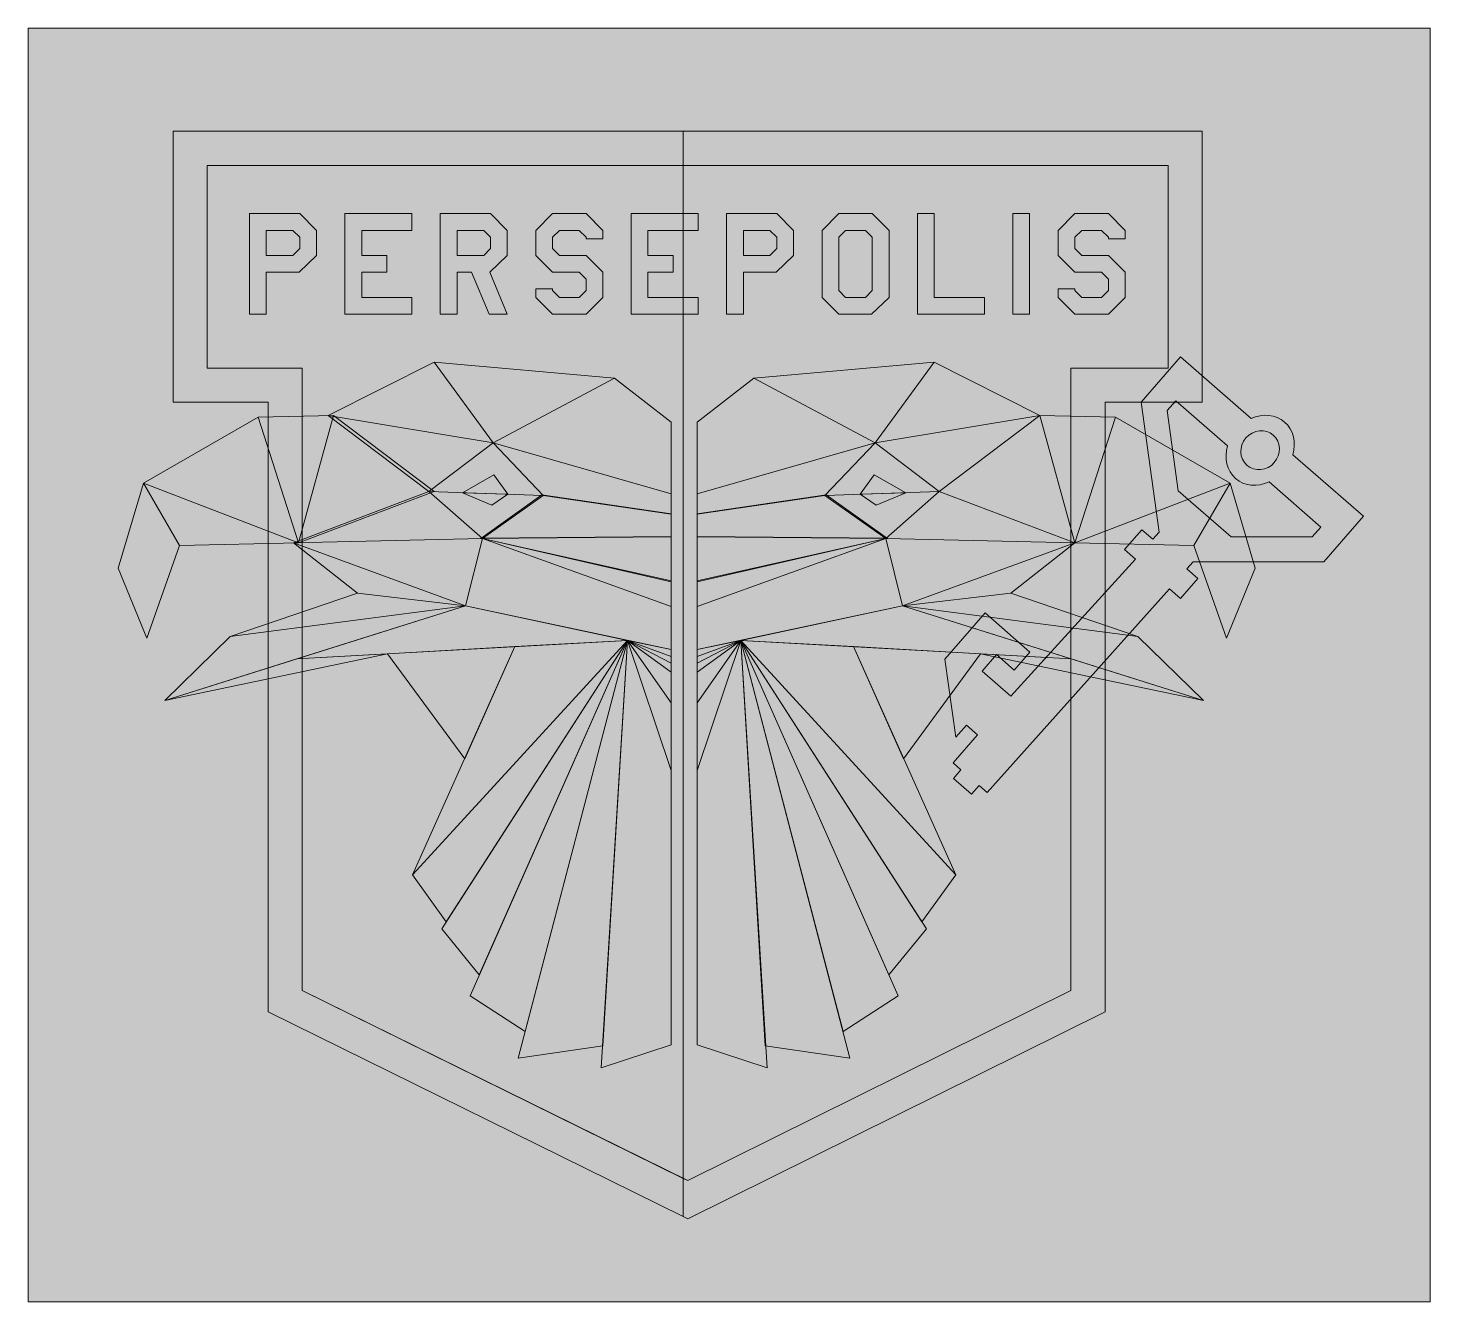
# Model space of a CAD drawing. Header units: inches. Extents: x 21 to 187, y -221 to -71.
import ezdxf

# ---------------------------------------------------------------- set-up
doc = ezdxf.new("R2010")
doc.units = ezdxf.units.IN
doc.header["$MEASUREMENT"] = 0
doc.layers.add('Ebene 1', color=7, linetype='Continuous')

# ---------------------------------------------------------------- blocks, each defined once
blk = doc.blocks.new('block 2')
at = {"layer": 'Ebene 1', "lineweight": 0}
for points in [[(55.06, -97.58), (53, -99.56), (49.12, -99.56), (49.12, -104.51), (47.14, -104.51), (47.14, -92.63), (53.08, -92.63), (55.06, -94.61), (55.06, -97.58)], [(66.35, -104.51), (58.43, -104.51), (58.43, -92.63), (66.35, -92.63), (66.35, -94.61), (60.41, -94.61), (60.41, -97.58), (63.38, -97.58), (63.38, -99.56), (60.41, -99.56), (60.41, -102.53), (66.35, -102.53), (66.35, -104.51)], [(77.63, -97.58), (75.57, -99.56), (77.63, -104.51), (75.48, -104.51), (73.38, -99.56), (71.69, -99.56), (71.69, -104.51), (69.71, -104.51), (69.71, -92.63), (75.65, -92.63), (77.63, -94.61), (77.63, -97.58)], [(88.92, -102.53), (86.94, -104.51), (82.98, -104.51), (81, -102.53), (81, -101.54), (82.98, -101.54), (82.98, -101.72), (83.79, -102.53), (86.13, -102.53), (86.94, -101.72), (86.94, -100.37), (86.13, -99.56), (82.98, -99.56), (81, -97.58), (81, -94.61), (82.98, -92.63), (86.94, -92.63), (88.92, -94.61), (88.92, -95.6), (86.94, -95.6), (86.94, -95.42), (86.13, -94.61), (83.79, -94.61), (82.98, -95.42), (82.98, -96.77), (83.79, -97.58), (86.94, -97.58), (88.92, -99.56), (88.92, -102.53)], [(100.21, -104.51), (92.29, -104.51), (92.29, -92.63), (100.21, -92.63), (100.21, -94.61), (94.27, -94.61), (94.27, -97.58), (97.24, -97.58), (97.24, -99.56), (94.27, -99.56), (94.27, -102.53), (100.21, -102.53), (100.21, -104.51)], [(111.49, -97.58), (109.43, -99.56), (105.55, -99.56), (105.55, -104.51), (103.57, -104.51), (103.57, -92.63), (109.51, -92.63), (111.49, -94.61), (111.49, -97.58)], [(122.78, -102.53), (120.72, -104.51), (116.84, -104.51), (114.86, -102.53), (114.86, -94.61), (116.84, -92.63), (120.8, -92.63), (122.78, -94.61), (122.78, -102.53)], [(134.07, -104.51), (126.15, -104.51), (126.15, -92.63), (128.13, -92.63), (128.13, -102.53), (134.07, -102.53), (134.07, -104.51)], [(139.41, -104.51), (137.43, -104.51), (137.43, -92.63), (139.41, -92.63), (139.41, -104.51)], [(150.7, -102.53), (148.72, -104.51), (144.76, -104.51), (142.78, -102.53), (142.78, -101.54), (144.76, -101.54), (144.76, -101.72), (145.57, -102.53), (147.91, -102.53), (148.72, -101.72), (148.72, -100.37), (147.91, -99.56), (144.76, -99.56), (142.78, -97.58), (142.78, -94.61), (144.76, -92.63), (148.72, -92.63), (150.7, -94.61), (150.7, -95.6), (148.72, -95.6), (148.72, -95.42), (147.91, -94.61), (145.57, -94.61), (144.76, -95.42), (144.76, -96.77), (145.57, -97.58), (148.72, -97.58), (150.7, -99.56), (150.7, -102.53)], [(53.08, -96.77), (53.08, -95.42), (52.27, -94.61), (49.12, -94.61), (49.12, -97.58), (52.27, -97.58), (53.08, -96.77)], [(75.65, -96.77), (75.65, -95.42), (74.84, -94.61), (71.69, -94.61), (71.69, -97.58), (74.84, -97.58), (75.65, -96.77)], [(109.51, -96.77), (109.51, -95.42), (108.7, -94.61), (105.55, -94.61), (105.55, -97.58), (108.7, -97.58), (109.51, -96.77)], [(120.8, -101.72), (120.8, -95.42), (119.99, -94.61), (117.65, -94.61), (116.84, -95.42), (116.84, -101.72), (117.65, -102.53), (119.99, -102.53), (120.8, -101.72)]]:
    blk.add_lwpolyline(points, dxfattribs=at)
blk = doc.blocks.new('block 3')
at = {"layer": 'Ebene 1', "true_color": 0xbe1f2d}
h = blk.add_hatch(color=22, dxfattribs=at)
h.dxf.hatch_style = 2
h.paths.add_polyline_path([(53.38, -184.48), (53.38, -110.9), (42.15, -110.9), (42.15, -86.93), (98.45, -86.93), (98.45, -82.88), (38.11, -82.88), (38.11, -114.94), (49.33, -114.94), (49.33, -186.99), (98.45, -211.21), (98.45, -206.7)])
at = {"layer": 'Ebene 1', "lineweight": 0}
for points in [[(53.38, -184.48), (53.38, -110.9), (42.15, -110.9), (42.15, -86.93), (98.45, -86.93), (98.45, -82.88), (38.11, -82.88), (38.11, -114.94), (49.33, -114.94), (49.33, -186.99), (98.45, -211.21), (98.45, -206.7), (53.38, -184.48)], [(98.45, -82.88), (98.45, -86.93), (155.79, -86.93), (155.79, -110.9), (144.3, -110.9), (144.3, -184.48), (98.97, -206.96), (98.45, -206.7), (98.45, -211.21), (98.97, -211.46), (148.34, -186.99), (148.34, -114.94), (159.83, -114.94), (159.83, -82.88), (98.45, -82.88)], [(98.97, -206.96), (144.3, -184.48), (144.3, -110.9), (155.79, -110.9), (155.79, -86.93), (98.45, -86.93), (98.45, -206.7), (98.97, -206.96)]]:
    blk.add_lwpolyline(points, dxfattribs=at)
blk = doc.blocks.new('block 5')
at = {"layer": 'Ebene 1', "true_color": 0xe4e8f1}
h = blk.add_hatch(color=254, dxfattribs=at)
h.dxf.hatch_style = 2
h.paths.add_polyline_path([(106.78, -112.09), (121.12, -119.72), (128.11, -110.18)])
at = {"layer": 'Ebene 1', "true_color": 0xd0d9e1}
h = blk.add_hatch(color=254, dxfattribs=at)
h.dxf.hatch_style = 2
h.paths.add_polyline_path([(140.63, -116.49), (128.11, -110.18), (121.12, -119.72)])
at = {"layer": 'Ebene 1', "true_color": 0x78828e}
h = blk.add_hatch(color=8, dxfattribs=at)
h.dxf.hatch_style = 2
h.paths.add_polyline_path([(140.63, -116.49), (128.72, -125.5), (121.12, -119.72)])
at = {"layer": 'Ebene 1', "true_color": 0xc82b23}
h = blk.add_hatch(color=22, dxfattribs=at)
h.dxf.hatch_style = 2
h.paths.add_polyline_path([(128.72, -125.5), (121.12, -119.72), (115.2, -125.94)])
at = {"layer": 'Ebene 1', "true_color": 0x232422}
h = blk.add_hatch(color=179, dxfattribs=at)
h.dxf.hatch_style = 2
h.paths.add_polyline_path([(121.03, -123.53), (119.38, -125.8), (124.76, -125.63)])
at = {"layer": 'Ebene 1', "true_color": 0xcb3d2d}
h = blk.add_hatch(color=22, dxfattribs=at)
h.dxf.hatch_style = 2
h.paths.add_polyline_path([(122.39, -131.04), (115.2, -125.94), (128.72, -125.5)])
at = {"layer": 'Ebene 1', "true_color": 0x3c3c3b}
h = blk.add_hatch(color=250, dxfattribs=at)
h.dxf.hatch_style = 2
h.paths.add_polyline_path([(121.27, -127.08), (119.38, -125.8), (124.76, -125.63)])
at = {"layer": 'Ebene 1', "true_color": 0x581411}
h = blk.add_hatch(color=28, dxfattribs=at)
h.dxf.hatch_style = 2
h.paths.add_polyline_path([(144.75, -131.55), (137.19, -137.5), (124.39, -139.01)])
at = {"layer": 'Ebene 1', "true_color": 0x3c1710}
h = blk.add_hatch(color=28, dxfattribs=at)
h.dxf.hatch_style = 2
h.paths.add_polyline_path([(152.22, -142.62), (137.19, -137.5), (124.39, -139.01)])
at = {"layer": 'Ebene 1', "true_color": 0x581411}
h = blk.add_hatch(color=28, dxfattribs=at)
h.dxf.hatch_style = 2
h.paths.add_polyline_path([(105.25, -143.08), (124.39, -139.01), (144.33, -145.27)])
at = {"layer": 'Ebene 1', "true_color": 0xc82b23}
h = blk.add_hatch(color=22, dxfattribs=at)
h.dxf.hatch_style = 2
h.paths.add_polyline_path([(159.97, -150.18), (152.22, -142.62), (124.39, -139.01)])
at = {"layer": 'Ebene 1', "true_color": 0x78828e}
h = blk.add_hatch(color=8, dxfattribs=at)
h.dxf.hatch_style = 2
h.paths.add_polyline_path([(105.25, -143.08), (130.67, -170.82), (118.57, -143.82)])
at = {"layer": 'Ebene 1', "true_color": 0x7b828a}
h = blk.add_hatch(color=8, dxfattribs=at)
h.dxf.hatch_style = 2
h.paths.add_polyline_path([(130.67, -170.82), (126.66, -176.36), (105.25, -143.08)])
at = {"layer": 'Ebene 1', "true_color": 0x8a919b}
h = blk.add_hatch(color=252, dxfattribs=at)
h.dxf.hatch_style = 2
h.paths.add_polyline_path([(122.77, -182.64), (105.25, -143.08), (127.21, -177.2)])
at = {"layer": 'Ebene 1', "true_color": 0xb1b1b4}
h = blk.add_hatch(color=253, dxfattribs=at)
h.dxf.hatch_style = 2
h.paths.add_polyline_path([(123.86, -185.11), (105.25, -143.08), (117.36, -189.33)])
at = {"layer": 'Ebene 1', "true_color": 0x78828e}
h = blk.add_hatch(color=8, dxfattribs=at)
h.dxf.hatch_style = 2
h.paths.add_polyline_path([(105.25, -143.08), (108.14, -191.02), (118.16, -192.48)])
at = {"layer": 'Ebene 1', "true_color": 0x4f4f4f}
h = blk.add_hatch(color=251, dxfattribs=at)
h.dxf.hatch_style = 2
h.paths.add_polyline_path([(133.61, -144.67), (124.5, -157.09), (118.57, -143.82)])
at = {"layer": 'Ebene 1', "true_color": 0x3c1710}
h = blk.add_hatch(color=28, dxfattribs=at)
h.dxf.hatch_style = 2
h.paths.add_polyline_path([(159.97, -150.18), (144.33, -145.27), (133.61, -144.67)])
at = {"layer": 'Ebene 1', "lineweight": 0}
for points in [[(106.78, -112.09), (121.12, -119.72), (128.11, -110.18), (106.78, -112.09)], [(140.63, -116.49), (128.11, -110.18), (121.12, -119.72), (140.63, -116.49)], [(140.63, -116.49), (128.72, -125.5), (121.12, -119.72), (140.63, -116.49)], [(128.72, -125.5), (121.12, -119.72), (115.2, -125.94), (128.72, -125.5)], [(121.03, -123.53), (119.38, -125.8), (124.76, -125.63), (121.03, -123.53)], [(122.39, -131.04), (115.2, -125.94), (128.72, -125.5), (122.39, -131.04)], [(121.27, -127.08), (119.38, -125.8), (124.76, -125.63), (121.27, -127.08)], [(144.75, -131.55), (137.19, -137.5), (124.39, -139.01), (144.75, -131.55)], [(152.22, -142.62), (137.19, -137.5), (124.39, -139.01), (152.22, -142.62)], [(105.25, -143.08), (124.39, -139.01), (144.33, -145.27), (105.25, -143.08)], [(159.97, -150.18), (152.22, -142.62), (124.39, -139.01), (159.97, -150.18)], [(105.25, -143.08), (130.67, -170.82), (118.57, -143.82), (105.25, -143.08)], [(130.67, -170.82), (126.66, -176.36), (105.25, -143.08), (130.67, -170.82)], [(122.77, -182.64), (105.25, -143.08), (127.21, -177.2), (122.77, -182.64)], [(123.86, -185.11), (105.25, -143.08), (117.36, -189.33), (123.86, -185.11)], [(105.25, -143.08), (108.14, -191.02), (118.16, -192.48), (105.25, -143.08)], [(133.61, -144.67), (124.5, -157.09), (118.57, -143.82), (133.61, -144.67)], [(159.97, -150.18), (144.33, -145.27), (133.61, -144.67), (159.97, -150.18)]]:
    blk.add_lwpolyline(points, dxfattribs=at)
blk = doc.blocks.new('block 4')
at = {"layer": 'Ebene 1', "true_color": 0xeff1f6}
h = blk.add_hatch(color=7, dxfattribs=at)
h.dxf.hatch_style = 2
h.paths.add_polyline_path([(100.07, -125.74), (121.12, -119.72), (106.78, -112.09), (100.07, -117.29)])
at = {"layer": 'Ebene 1', "true_color": 0xc9c9cb}
h = blk.add_hatch(color=9, dxfattribs=at)
h.dxf.hatch_style = 2
h.paths.add_polyline_path([(100.07, -125.74), (100.07, -128.15), (115.2, -125.94), (121.12, -119.72)])
at = {"layer": 'Ebene 1', "true_color": 0xccd3d2}
h = blk.add_hatch(color=254, dxfattribs=at)
h.dxf.hatch_style = 2
h.paths.add_polyline_path([(100.07, -130.84), (122.58, -131.04), (115.36, -125.86), (100.07, -128.12)])
at = {"layer": 'Ebene 1', "true_color": 0xd8dcdb}
h = blk.add_hatch(color=254, dxfattribs=at)
h.dxf.hatch_style = 2
h.paths.add_polyline_path([(100.07, -130.8), (100.07, -136.16), (122.55, -131.02)])
at = {"layer": 'Ebene 1', "true_color": 0xd9e0eb}
h = blk.add_hatch(color=254, dxfattribs=at)
h.dxf.hatch_style = 2
h.paths.add_polyline_path([(100.07, -136.03), (100.07, -139.07), (122.39, -131.04)])
at = {"layer": 'Ebene 1', "true_color": 0xc1cad2}
h = blk.add_hatch(color=9, dxfattribs=at)
h.dxf.hatch_style = 2
h.paths.add_polyline_path([(100.07, -144.18), (124.39, -139.01), (122.39, -131.04), (100.07, -139.07)])
at = {"layer": 'Ebene 1', "true_color": 0xdcdfe6}
h = blk.add_hatch(color=254, dxfattribs=at)
h.dxf.hatch_style = 2
h.paths.add_polyline_path([(100.07, -144.18), (100.07, -145), (105.25, -143.08)])
at = {"layer": 'Ebene 1', "true_color": 0xd5dfe9}
h = blk.add_hatch(color=254, dxfattribs=at)
h.dxf.hatch_style = 2
h.paths.add_polyline_path([(100.07, -145), (100.07, -145.78), (105.25, -143.08)])
at = {"layer": 'Ebene 1', "true_color": 0xdfe7ef}
h = blk.add_hatch(color=254, dxfattribs=at)
h.dxf.hatch_style = 2
h.paths.add_polyline_path([(100.07, -145.78), (100.07, -146.85), (105.25, -143.08)])
at = {"layer": 'Ebene 1', "true_color": 0xc9d5e1}
h = blk.add_hatch(color=254, dxfattribs=at)
h.dxf.hatch_style = 2
h.paths.add_polyline_path([(100.07, -146.85), (100.07, -150.45), (105.25, -143.08)])
at = {"layer": 'Ebene 1', "true_color": 0xb0bac4}
h = blk.add_hatch(color=9, dxfattribs=at)
h.dxf.hatch_style = 2
h.paths.add_polyline_path([(100.07, -150.45), (100.07, -158.47), (105.25, -143.08)])
at = {"layer": 'Ebene 1', "true_color": 0x8a919b}
h = blk.add_hatch(color=252, dxfattribs=at)
h.dxf.hatch_style = 2
h.paths.add_polyline_path([(100.07, -190.91), (108.35, -193.61), (105.25, -143.08), (100.07, -158.47)])
at = {"layer": 'Ebene 1', "lineweight": 0}
for points in [[(100.07, -125.74), (121.12, -119.72), (106.78, -112.09), (100.07, -117.29), (100.07, -125.74)], [(100.07, -125.74), (100.07, -128.15), (115.2, -125.94), (121.12, -119.72), (100.07, -125.74)], [(100.07, -130.84), (122.58, -131.04), (115.36, -125.86), (100.07, -128.12), (100.07, -130.84)], [(100.07, -130.8), (100.07, -136.16), (122.55, -131.02), (100.07, -130.8)], [(100.07, -136.03), (100.07, -139.07), (122.39, -131.04), (100.07, -136.03)], [(100.07, -144.18), (124.39, -139.01), (122.39, -131.04), (100.07, -139.07), (100.07, -144.18)], [(100.07, -144.18), (100.07, -145), (105.25, -143.08), (100.07, -144.18)], [(100.07, -145), (100.07, -145.78), (105.25, -143.08), (100.07, -145)], [(100.07, -145.78), (100.07, -146.85), (105.25, -143.08), (100.07, -145.78)], [(100.07, -146.85), (100.07, -150.45), (105.25, -143.08), (100.07, -146.85)], [(100.07, -150.45), (100.07, -158.47), (105.25, -143.08), (100.07, -150.45)], [(100.07, -190.91), (108.35, -193.61), (105.25, -143.08), (100.07, -158.47), (100.07, -190.91)]]:
    blk.add_lwpolyline(points, dxfattribs=at)
at = {"layer": 'Ebene 1'}
blk.add_blockref('block 5', (0, 0), dxfattribs=at)
blk = doc.blocks.new('block 7')
at = {"layer": 'Ebene 1', "true_color": 0xe84551}
h = blk.add_hatch(color=20, dxfattribs=at)
h.dxf.hatch_style = 2
h.paths.add_polyline_path([(56.45, -116.49), (68.97, -110.18), (75.97, -119.72)])
at = {"layer": 'Ebene 1', "true_color": 0xea565f}
h = blk.add_hatch(color=13, dxfattribs=at)
h.dxf.hatch_style = 2
h.paths.add_polyline_path([(90.31, -112.09), (75.97, -119.72), (68.97, -110.18)])
at = {"layer": 'Ebene 1', "true_color": 0x961e2e}
h = blk.add_hatch(color=24, dxfattribs=at)
h.dxf.hatch_style = 2
h.paths.add_polyline_path([(56.45, -116.49), (68.36, -125.5), (75.97, -119.72)])
at = {"layer": 'Ebene 1', "true_color": 0x8a919b}
h = blk.add_hatch(color=252, dxfattribs=at)
h.dxf.hatch_style = 2
h.paths.add_polyline_path([(68.36, -125.5), (75.97, -119.72), (81.89, -125.94)])
at = {"layer": 'Ebene 1', "true_color": 0x232422}
h = blk.add_hatch(color=179, dxfattribs=at)
h.dxf.hatch_style = 2
h.paths.add_polyline_path([(76.05, -123.53), (77.7, -125.8), (72.33, -125.63)])
at = {"layer": 'Ebene 1', "true_color": 0x78828e}
h = blk.add_hatch(color=8, dxfattribs=at)
h.dxf.hatch_style = 2
h.paths.add_polyline_path([(74.7, -131.04), (81.89, -125.94), (68.36, -125.5)])
at = {"layer": 'Ebene 1', "true_color": 0x3c3c3b}
h = blk.add_hatch(color=250, dxfattribs=at)
h.dxf.hatch_style = 2
h.paths.add_polyline_path([(75.81, -127.08), (77.7, -125.8), (72.33, -125.63)])
h = blk.add_hatch(color=250, dxfattribs=at)
h.dxf.hatch_style = 2
h.paths.add_polyline_path([(52.33, -131.55), (59.9, -137.5), (72.7, -139.01)])
h = blk.add_hatch(color=250, dxfattribs=at)
h.dxf.hatch_style = 2
h.paths.add_polyline_path([(44.86, -142.62), (59.9, -137.5), (72.7, -139.01)])
at = {"layer": 'Ebene 1', "true_color": 0xd0d9e1}
h = blk.add_hatch(color=254, dxfattribs=at)
h.dxf.hatch_style = 2
h.paths.add_polyline_path([(37.12, -150.18), (44.86, -142.62), (72.7, -139.01)])
at = {"layer": 'Ebene 1', "true_color": 0x3c3c3b}
h = blk.add_hatch(color=250, dxfattribs=at)
h.dxf.hatch_style = 2
h.paths.add_polyline_path([(91.84, -143.08), (72.7, -139.01), (52.75, -145.27)])
at = {"layer": 'Ebene 1', "true_color": 0x961e2e}
h = blk.add_hatch(color=24, dxfattribs=at)
h.dxf.hatch_style = 2
h.paths.add_polyline_path([(63.47, -144.67), (72.59, -157.09), (78.52, -143.82)])
at = {"layer": 'Ebene 1', "true_color": 0xbe1f2d}
h = blk.add_hatch(color=22, dxfattribs=at)
h.dxf.hatch_style = 2
h.paths.add_polyline_path([(91.84, -143.08), (66.41, -170.82), (78.52, -143.82)])
at = {"layer": 'Ebene 1', "true_color": 0xcd131e}
h = blk.add_hatch(color=242, dxfattribs=at)
h.dxf.hatch_style = 2
h.paths.add_polyline_path([(66.41, -170.82), (70.42, -176.36), (91.84, -143.08)])
at = {"layer": 'Ebene 1', "true_color": 0xd63450}
h = blk.add_hatch(color=22, dxfattribs=at)
h.dxf.hatch_style = 2
h.paths.add_polyline_path([(74.32, -182.64), (91.84, -143.08), (69.88, -177.2)])
at = {"layer": 'Ebene 1', "true_color": 0xe84551}
h = blk.add_hatch(color=20, dxfattribs=at)
h.dxf.hatch_style = 2
h.paths.add_polyline_path([(73.23, -185.11), (91.84, -143.08), (79.73, -189.33)])
at = {"layer": 'Ebene 1', "true_color": 0xe52629}
h = blk.add_hatch(color=22, dxfattribs=at)
h.dxf.hatch_style = 2
h.paths.add_polyline_path([(91.84, -143.08), (88.95, -191.02), (78.92, -192.48)])
at = {"layer": 'Ebene 1', "true_color": 0x232422}
h = blk.add_hatch(color=179, dxfattribs=at)
h.dxf.hatch_style = 2
h.paths.add_polyline_path([(37.12, -150.18), (52.75, -145.27), (63.47, -144.67)])
at = {"layer": 'Ebene 1', "lineweight": 0}
for points in [[(56.45, -116.49), (68.97, -110.18), (75.97, -119.72), (56.45, -116.49)], [(90.31, -112.09), (75.97, -119.72), (68.97, -110.18), (90.31, -112.09)], [(56.45, -116.49), (68.36, -125.5), (75.97, -119.72), (56.45, -116.49)], [(68.36, -125.5), (75.97, -119.72), (81.89, -125.94), (68.36, -125.5)], [(76.05, -123.53), (77.7, -125.8), (72.33, -125.63), (76.05, -123.53)], [(74.7, -131.04), (81.89, -125.94), (68.36, -125.5), (74.7, -131.04)], [(75.81, -127.08), (77.7, -125.8), (72.33, -125.63), (75.81, -127.08)], [(52.33, -131.55), (59.9, -137.5), (72.7, -139.01), (52.33, -131.55)], [(44.86, -142.62), (59.9, -137.5), (72.7, -139.01), (44.86, -142.62)], [(37.12, -150.18), (44.86, -142.62), (72.7, -139.01), (37.12, -150.18)], [(91.84, -143.08), (72.7, -139.01), (52.75, -145.27), (91.84, -143.08)], [(63.47, -144.67), (72.59, -157.09), (78.52, -143.82), (63.47, -144.67)], [(91.84, -143.08), (66.41, -170.82), (78.52, -143.82), (91.84, -143.08)], [(66.41, -170.82), (70.42, -176.36), (91.84, -143.08), (66.41, -170.82)], [(74.32, -182.64), (91.84, -143.08), (69.88, -177.2), (74.32, -182.64)], [(73.23, -185.11), (91.84, -143.08), (79.73, -189.33), (73.23, -185.11)], [(91.84, -143.08), (88.95, -191.02), (78.92, -192.48), (91.84, -143.08)], [(37.12, -150.18), (52.75, -145.27), (63.47, -144.67), (37.12, -150.18)]]:
    blk.add_lwpolyline(points, dxfattribs=at)
blk = doc.blocks.new('block 6')
at = {"layer": 'Ebene 1', "true_color": 0xe84551}
h = blk.add_hatch(color=20, dxfattribs=at)
h.dxf.hatch_style = 2
h.paths.add_polyline_path([(97.01, -125.74), (75.97, -119.72), (90.31, -112.09), (97.01, -117.29)])
at = {"layer": 'Ebene 1', "true_color": 0xcd131e}
h = blk.add_hatch(color=242, dxfattribs=at)
h.dxf.hatch_style = 2
h.paths.add_polyline_path([(97.01, -125.74), (97.01, -128.15), (81.89, -125.94), (75.97, -119.72)])
at = {"layer": 'Ebene 1', "true_color": 0xd63450}
h = blk.add_hatch(color=22, dxfattribs=at)
h.dxf.hatch_style = 2
h.paths.add_polyline_path([(97.01, -130.84), (74.51, -131.04), (81.73, -125.86), (97.01, -128.12)])
at = {"layer": 'Ebene 1', "true_color": 0xe84551}
h = blk.add_hatch(color=20, dxfattribs=at)
h.dxf.hatch_style = 2
h.paths.add_polyline_path([(97.01, -130.8), (97.01, -136.16), (74.53, -131.02)])
at = {"layer": 'Ebene 1', "true_color": 0xcd131e}
h = blk.add_hatch(color=242, dxfattribs=at)
h.dxf.hatch_style = 2
h.paths.add_polyline_path([(97.01, -144.18), (72.7, -139.01), (74.7, -131.04), (97.01, -139.07)])
h = blk.add_hatch(color=242, dxfattribs=at)
h.dxf.hatch_style = 2
h.paths.add_polyline_path([(97.01, -136.03), (97.01, -139.07), (74.7, -131.04)])
at = {"layer": 'Ebene 1', "true_color": 0xbe1f2d}
h = blk.add_hatch(color=22, dxfattribs=at)
h.dxf.hatch_style = 2
h.paths.add_polyline_path([(97.01, -190.91), (88.74, -193.61), (91.84, -143.08), (97.01, -158.47)])
at = {"layer": 'Ebene 1', "true_color": 0xe84551}
h = blk.add_hatch(color=20, dxfattribs=at)
h.dxf.hatch_style = 2
h.paths.add_polyline_path([(97.01, -144.18), (97.01, -145), (91.84, -143.08)])
at = {"layer": 'Ebene 1', "true_color": 0xd63450}
h = blk.add_hatch(color=22, dxfattribs=at)
h.dxf.hatch_style = 2
h.paths.add_polyline_path([(97.01, -145), (97.01, -145.78), (91.84, -143.08)])
at = {"layer": 'Ebene 1', "true_color": 0xe84551}
h = blk.add_hatch(color=20, dxfattribs=at)
h.dxf.hatch_style = 2
h.paths.add_polyline_path([(97.01, -145.78), (97.01, -146.85), (91.84, -143.08)])
at = {"layer": 'Ebene 1', "true_color": 0xe52629}
h = blk.add_hatch(color=22, dxfattribs=at)
h.dxf.hatch_style = 2
h.paths.add_polyline_path([(97.01, -146.85), (97.01, -150.45), (91.84, -143.08)])
at = {"layer": 'Ebene 1', "true_color": 0xcd131e}
h = blk.add_hatch(color=242, dxfattribs=at)
h.dxf.hatch_style = 2
h.paths.add_polyline_path([(97.01, -150.45), (97.01, -158.47), (91.84, -143.08)])
at = {"layer": 'Ebene 1', "lineweight": 0}
for points in [[(97.01, -125.74), (75.97, -119.72), (90.31, -112.09), (97.01, -117.29), (97.01, -125.74)], [(97.01, -125.74), (97.01, -128.15), (81.89, -125.94), (75.97, -119.72), (97.01, -125.74)], [(97.01, -130.84), (74.51, -131.04), (81.73, -125.86), (97.01, -128.12), (97.01, -130.84)], [(97.01, -130.8), (97.01, -136.16), (74.53, -131.02), (97.01, -130.8)], [(97.01, -144.18), (72.7, -139.01), (74.7, -131.04), (97.01, -139.07), (97.01, -144.18)], [(97.01, -136.03), (97.01, -139.07), (74.7, -131.04), (97.01, -136.03)], [(97.01, -190.91), (88.74, -193.61), (91.84, -143.08), (97.01, -158.47), (97.01, -190.91)], [(97.01, -144.18), (97.01, -145), (91.84, -143.08), (97.01, -144.18)], [(97.01, -145), (97.01, -145.78), (91.84, -143.08), (97.01, -145)], [(97.01, -145.78), (97.01, -146.85), (91.84, -143.08), (97.01, -145.78)], [(97.01, -146.85), (97.01, -150.45), (91.84, -143.08), (97.01, -146.85)], [(97.01, -150.45), (97.01, -158.47), (91.84, -143.08), (97.01, -150.45)]]:
    blk.add_lwpolyline(points, dxfattribs=at)
at = {"layer": 'Ebene 1'}
blk.add_blockref('block 7', (0, 0), dxfattribs=at)

msp = doc.modelspace()

# ---------------------------------------------------------------- hatches: boundary and pattern name
at = {"layer": 'Ebene 1', "true_color": 0x18223c}
for points in [[(186.76, -221.3), (20.95, -221.3), (20.95, -70.69), (186.76, -70.69)], [(53.38, -110.9), (53.38, -184.48), (98.97, -206.96), (144.3, -184.48), (144.3, -110.9), (155.79, -110.9), (155.79, -86.93), (42.15, -86.93), (42.15, -110.9)]]:
    msp.add_hatch(color=179, dxfattribs=at).paths.add_polyline_path(points)
at = {"layer": 'Ebene 1', "true_color": 0x2c72b9}
h = msp.add_hatch(color=155, dxfattribs=at)
h.dxf.hatch_style = 2
edge = h.paths.add_edge_path()
edge.add_spline(control_points=[(174.22, -133.78), (174.22, -133.78), (178.89, -128.41), (178.89, -128.41), (178.89, -128.41), (170.53, -121.13), (170.53, -121.13), (170.95, -119.69), (170.63, -118.19), (169.57, -117.27), (168.52, -116.35), (166.99, -116.24), (165.62, -116.85), (165.62, -116.85), (157.25, -109.57), (157.25, -109.57), (157.25, -109.57), (152.58, -114.94), (152.58, -114.94), (152.58, -114.94), (154.72, -130.28), (154.72, -130.28), (154.72, -130.28), (153.97, -131.13), (153.97, -131.13), (153.97, -131.13), (152.66, -130), (152.66, -130), (152.66, -130), (150.62, -132.35), (150.62, -132.35), (150.62, -132.35), (151.92, -133.48), (151.92, -133.48), (151.92, -133.48), (137.2, -149.69), (137.2, -149.69), (137.2, -149.69), (133.78, -146.71), (133.78, -146.71), (133.78, -146.71), (135.47, -144.76), (135.47, -144.76), (135.47, -144.76), (137.58, -146.6), (137.58, -146.6), (137.58, -146.6), (139.44, -144.46), (139.44, -144.46), (139.44, -144.46), (134.14, -139.84), (134.14, -139.84), (134.14, -139.84), (129.39, -145.3), (129.39, -145.3), (129.39, -145.3), (130.67, -154.54), (130.67, -154.54), (130.67, -154.54), (131.93, -153.09), (131.93, -153.09), (131.93, -153.09), (133.24, -154.24), (133.24, -154.24), (133.24, -154.24), (130.35, -157.57), (130.35, -157.57), (130.35, -157.57), (131.29, -158.39), (131.29, -158.39), (131.29, -158.39), (130.41, -159.4), (130.41, -159.4), (130.41, -159.4), (132.55, -161.26), (132.55, -161.26), (132.55, -161.26), (133.43, -160.25), (133.43, -160.25), (133.43, -160.25), (134.37, -161.07), (134.37, -161.07), (134.37, -161.07), (155.95, -136.98), (155.95, -136.98), (155.95, -136.98), (157.25, -138.12), (157.25, -138.12), (157.25, -138.12), (159.29, -135.77), (159.29, -135.77), (159.29, -135.77), (157.99, -134.64), (157.99, -134.64), (157.99, -134.64), (158.74, -133.78), (158.74, -133.78), (158.74, -133.78), (174.22, -133.78), (174.22, -133.78)], knot_values=[0, 0, 0, 0, 1, 1, 1, 2, 2, 2, 3, 3, 3, 4, 4, 4, 5, 5, 5, 6, 6, 6, 7, 7, 7, 8, 8, 8, 9, 9, 9, 10, 10, 10, 11, 11, 11, 12, 12, 12, 13, 13, 13, 14, 14, 14, 15, 15, 15, 16, 16, 16, 17, 17, 17, 18, 18, 18, 19, 19, 19, 20, 20, 20, 21, 21, 21, 22, 22, 22, 23, 23, 23, 24, 24, 24, 25, 25, 25, 26, 26, 26, 27, 27, 27, 28, 28, 28, 29, 29, 29, 30, 30, 30, 31, 31, 31, 32, 32, 32, 33, 33, 33, 33], degree=3, periodic=1)
edge = h.paths.add_edge_path()
edge.add_spline(control_points=[(168.22, -118.82), (169.15, -119.63), (169.2, -121.08), (168.34, -122.06), (167.49, -123.05), (166.04, -123.19), (165.12, -122.39), (164.19, -121.58), (164.14, -120.13), (164.99, -119.15), (165.85, -118.16), (167.3, -118.02), (168.22, -118.82)], knot_values=[0, 0, 0, 0, 1, 1, 1, 2, 2, 2, 3, 3, 3, 4, 4, 4, 4], degree=3, periodic=1)
edge = h.paths.add_edge_path()
edge.add_spline(control_points=[(156.99, -125.41), (156.99, -125.41), (155.67, -115.91), (155.67, -115.91), (155.67, -115.91), (156.68, -114.75), (156.68, -114.75), (156.68, -114.75), (162.81, -120.08), (162.81, -120.08), (162.39, -121.52), (162.71, -123.02), (163.77, -123.94), (164.82, -124.86), (166.35, -124.97), (167.72, -124.35), (167.72, -124.35), (173.85, -129.69), (173.85, -129.69), (173.85, -129.69), (172.84, -130.85), (172.84, -130.85), (172.84, -130.85), (163.24, -130.85), (163.24, -130.85), (163.24, -130.85), (156.99, -125.41), (156.99, -125.41)], knot_values=[0, 0, 0, 0, 1, 1, 1, 2, 2, 2, 3, 3, 3, 4, 4, 4, 5, 5, 5, 6, 6, 6, 7, 7, 7, 8, 8, 8, 9, 9, 9, 9], degree=3, periodic=1)
at = {"layer": 'Ebene 1', "true_color": 0xd0d9e1}
h = msp.add_hatch(color=254, dxfattribs=at)
h.dxf.hatch_style = 2
h.paths.add_polyline_path([(34.59, -124.48), (48.15, -116.69), (52.95, -131.55)])
at = {"layer": 'Ebene 1', "true_color": 0x8a919b}
h = msp.add_hatch(color=252, dxfattribs=at)
h.dxf.hatch_style = 2
h.paths.add_polyline_path([(48.15, -116.69), (52.95, -131.55), (57.07, -116.49)])
at = {"layer": 'Ebene 1', "true_color": 0xd0d9e1}
h = msp.add_hatch(color=254, dxfattribs=at)
h.dxf.hatch_style = 2
h.paths.add_polyline_path([(57.07, -116.49), (68.98, -125.5), (52.95, -131.55)])
at = {"layer": 'Ebene 1', "true_color": 0xcb3d2d}
h = msp.add_hatch(color=22, dxfattribs=at)
h.dxf.hatch_style = 2
h.paths.add_polyline_path([(140.63, -116.49), (128.72, -125.5), (144.75, -131.55)])
at = {"layer": 'Ebene 1', "true_color": 0xc1292d}
h = msp.add_hatch(color=22, dxfattribs=at)
h.dxf.hatch_style = 2
h.paths.add_polyline_path([(149.55, -116.69), (144.75, -131.55), (140.63, -116.49)])
at = {"layer": 'Ebene 1', "true_color": 0xcb3d2d}
h = msp.add_hatch(color=22, dxfattribs=at)
h.dxf.hatch_style = 2
h.paths.add_polyline_path([(163.11, -124.48), (149.55, -116.69), (144.75, -131.55)])
at = {"layer": 'Ebene 1', "true_color": 0x78828e}
h = msp.add_hatch(color=8, dxfattribs=at)
h.dxf.hatch_style = 2
h.paths.add_polyline_path([(35.01, -142.83), (38.87, -131.87), (34.59, -124.48), (31.61, -134.55)])
at = {"layer": 'Ebene 1', "true_color": 0x8a919b}
h = msp.add_hatch(color=252, dxfattribs=at)
h.dxf.hatch_style = 2
h.paths.add_polyline_path([(52.95, -131.55), (34.59, -124.48), (38.87, -131.87)])
h = msp.add_hatch(color=252, dxfattribs=at)
h.dxf.hatch_style = 2
h.paths.add_polyline_path([(74.7, -131.04), (52.33, -131.55), (68.36, -125.5)])
at = {"layer": 'Ebene 1', "true_color": 0xa9282d}
h = msp.add_hatch(color=24, dxfattribs=at)
h.dxf.hatch_style = 2
h.paths.add_polyline_path([(122.39, -131.04), (144.75, -131.55), (128.72, -125.5)])
at = {"layer": 'Ebene 1', "true_color": 0xc82b23}
h = msp.add_hatch(color=22, dxfattribs=at)
h.dxf.hatch_style = 2
h.paths.add_polyline_path([(144.75, -131.55), (163.11, -124.48), (158.84, -131.87)])
at = {"layer": 'Ebene 1', "true_color": 0xa9282d}
h = msp.add_hatch(color=24, dxfattribs=at)
h.dxf.hatch_style = 2
h.paths.add_polyline_path([(162.69, -142.83), (158.84, -131.87), (163.11, -124.48), (166.09, -134.55)])
at = {"layer": 'Ebene 1', "true_color": 0xd0d9e1}
h = msp.add_hatch(color=254, dxfattribs=at)
h.dxf.hatch_style = 2
h.paths.add_polyline_path([(72.7, -139.01), (52.33, -131.55), (74.7, -131.04)])
at = {"layer": 'Ebene 1', "true_color": 0xcb3d2d}
h = msp.add_hatch(color=22, dxfattribs=at)
h.dxf.hatch_style = 2
h.paths.add_polyline_path([(124.39, -139.01), (144.75, -131.55), (122.39, -131.04)])

# ---------------------------------------------------------------- linework, layer by layer
at = {"layer": 'Ebene 1', "lineweight": 0}
for points in [[(186.76, -221.3), (20.95, -221.3), (20.95, -70.69), (186.76, -70.69), (186.76, -221.3)], [(53.38, -110.9), (53.38, -184.48), (98.97, -206.96), (144.3, -184.48), (144.3, -110.9), (155.79, -110.9), (155.79, -86.93), (42.15, -86.93), (42.15, -110.9), (53.38, -110.9)], [(34.59, -124.48), (48.15, -116.69), (52.95, -131.55), (34.59, -124.48)], [(48.15, -116.69), (52.95, -131.55), (57.07, -116.49), (48.15, -116.69)], [(57.07, -116.49), (68.98, -125.5), (52.95, -131.55), (57.07, -116.49)], [(140.63, -116.49), (128.72, -125.5), (144.75, -131.55), (140.63, -116.49)], [(149.55, -116.69), (144.75, -131.55), (140.63, -116.49), (149.55, -116.69)], [(163.11, -124.48), (149.55, -116.69), (144.75, -131.55), (163.11, -124.48)], [(35.01, -142.83), (38.87, -131.87), (34.59, -124.48), (31.61, -134.55), (35.01, -142.83)], [(52.95, -131.55), (34.59, -124.48), (38.87, -131.87), (52.95, -131.55)], [(74.7, -131.04), (52.33, -131.55), (68.36, -125.5), (74.7, -131.04)], [(122.39, -131.04), (144.75, -131.55), (128.72, -125.5), (122.39, -131.04)], [(144.75, -131.55), (163.11, -124.48), (158.84, -131.87), (144.75, -131.55)], [(162.69, -142.83), (158.84, -131.87), (163.11, -124.48), (166.09, -134.55), (162.69, -142.83)], [(72.7, -139.01), (52.33, -131.55), (74.7, -131.04), (72.7, -139.01)], [(124.39, -139.01), (144.75, -131.55), (122.39, -131.04), (124.39, -139.01)]]:
    msp.add_lwpolyline(points, dxfattribs=at)
for points, knots in [([(174.22, -133.78), (174.22, -133.78), (178.89, -128.41), (178.89, -128.41), (178.89, -128.41), (170.53, -121.13), (170.53, -121.13), (170.95, -119.69), (170.63, -118.19), (169.57, -117.27), (168.52, -116.35), (166.99, -116.24), (165.62, -116.85), (165.62, -116.85), (157.25, -109.57), (157.25, -109.57), (157.25, -109.57), (152.58, -114.94), (152.58, -114.94), (152.58, -114.94), (154.72, -130.28), (154.72, -130.28), (154.72, -130.28), (153.97, -131.13), (153.97, -131.13), (153.97, -131.13), (152.66, -130), (152.66, -130), (152.66, -130), (150.62, -132.35), (150.62, -132.35), (150.62, -132.35), (151.92, -133.48), (151.92, -133.48), (151.92, -133.48), (137.2, -149.69), (137.2, -149.69), (137.2, -149.69), (133.78, -146.71), (133.78, -146.71), (133.78, -146.71), (135.47, -144.76), (135.47, -144.76), (135.47, -144.76), (137.58, -146.6), (137.58, -146.6), (137.58, -146.6), (139.44, -144.46), (139.44, -144.46), (139.44, -144.46), (134.14, -139.84), (134.14, -139.84), (134.14, -139.84), (129.39, -145.3), (129.39, -145.3), (129.39, -145.3), (130.67, -154.54), (130.67, -154.54), (130.67, -154.54), (131.93, -153.09), (131.93, -153.09), (131.93, -153.09), (133.24, -154.24), (133.24, -154.24), (133.24, -154.24), (130.35, -157.57), (130.35, -157.57), (130.35, -157.57), (131.29, -158.39), (131.29, -158.39), (131.29, -158.39), (130.41, -159.4), (130.41, -159.4), (130.41, -159.4), (132.55, -161.26), (132.55, -161.26), (132.55, -161.26), (133.43, -160.25), (133.43, -160.25), (133.43, -160.25), (134.37, -161.07), (134.37, -161.07), (134.37, -161.07), (155.95, -136.98), (155.95, -136.98), (155.95, -136.98), (157.25, -138.12), (157.25, -138.12), (157.25, -138.12), (159.29, -135.77), (159.29, -135.77), (159.29, -135.77), (157.99, -134.64), (157.99, -134.64), (157.99, -134.64), (158.74, -133.78), (158.74, -133.78), (158.74, -133.78), (174.22, -133.78), (174.22, -133.78)], [0, 0, 0, 0, 1, 1, 1, 2, 2, 2, 3, 3, 3, 4, 4, 4, 5, 5, 5, 6, 6, 6, 7, 7, 7, 8, 8, 8, 9, 9, 9, 10, 10, 10, 11, 11, 11, 12, 12, 12, 13, 13, 13, 14, 14, 14, 15, 15, 15, 16, 16, 16, 17, 17, 17, 18, 18, 18, 19, 19, 19, 20, 20, 20, 21, 21, 21, 22, 22, 22, 23, 23, 23, 24, 24, 24, 25, 25, 25, 26, 26, 26, 27, 27, 27, 28, 28, 28, 29, 29, 29, 30, 30, 30, 31, 31, 31, 32, 32, 32, 33, 33, 33, 33]), ([(156.99, -125.41), (156.99, -125.41), (155.67, -115.91), (155.67, -115.91), (155.67, -115.91), (156.68, -114.75), (156.68, -114.75), (156.68, -114.75), (162.81, -120.08), (162.81, -120.08), (162.39, -121.52), (162.71, -123.02), (163.77, -123.94), (164.82, -124.86), (166.35, -124.97), (167.72, -124.35), (167.72, -124.35), (173.85, -129.69), (173.85, -129.69), (173.85, -129.69), (172.84, -130.85), (172.84, -130.85), (172.84, -130.85), (163.24, -130.85), (163.24, -130.85), (163.24, -130.85), (156.99, -125.41), (156.99, -125.41)], [0, 0, 0, 0, 1, 1, 1, 2, 2, 2, 3, 3, 3, 4, 4, 4, 5, 5, 5, 6, 6, 6, 7, 7, 7, 8, 8, 8, 9, 9, 9, 9]), ([(168.22, -118.82), (169.15, -119.63), (169.2, -121.08), (168.34, -122.06), (167.49, -123.05), (166.04, -123.19), (165.12, -122.39), (164.19, -121.58), (164.14, -120.13), (164.99, -119.15), (165.85, -118.16), (167.3, -118.02), (168.22, -118.82)], [0, 0, 0, 0, 1, 1, 1, 2, 2, 2, 3, 3, 3, 4, 4, 4, 4])]:
    msp.add_open_spline(points, degree=3, knots=knots, dxfattribs=at)

# ---------------------------------------------------------------- block references
at = {"layer": 'Ebene 1'}
for name in ['block 3', 'block 2', 'block 6', 'block 4']:
    msp.add_blockref(name, (0, 0), dxfattribs=at)

doc.saveas('drawing.dxf')
